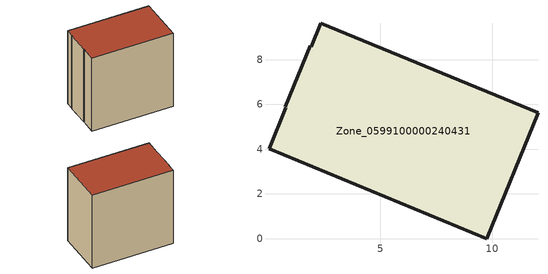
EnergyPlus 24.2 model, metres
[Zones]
Zone_0599100000240431
 floor ground (C_G): 0.78,5.84 0.76,5.9 1.88,8.61 1.92,8.58 2.35,9.62 12.05,5.62 9.75,0 0.03,4.02 z0
 wall outside (C_F): 12.05,5.62 2.35,9.62 1.92,8.58 1.88,8.61 0.76,5.9 0.78,5.84 0.03,4.02 9.75,0 12.05,5.62 z0:10.35
 roof outside (C_R): 0.76,5.9 0.78,5.84 0.03,4.02 9.75,0 12.05,5.62 2.35,9.62 1.92,8.58 1.88,8.61 z10.35
[BUILDING]
Pand.0599100000240431: North Axis=0; Terrain=City; Loads Convergence Tolerance Value=0.04; Temperature Convergence Tolerance Value=0.4; Solar Distribution=FullExterior; Maximum Number of Warmup Days=25; Minimum Number of Warmup Days=1
[Site:Location]
Rotterdam.The.Hague.AP_ZH_NLD Design_Conditions: Latitude=51.96; Longitude=4.45; Time Zone=1; Elevation=-4.5
[SITE:GROUNDTEMPERATURE:BUILDINGSURFACE]
18, 18, 18, 18, 18, 18, 18, 18, 18, 18, 18, 18
[MATERIAL] Thermal Absorptance=0.9; Solar Absorptance=0.7; Visible Absorptance=0.7
Name | Roughness | Thickness | Conductivity | Density | Specific Heat
G.TI.1946 | MediumSmooth | 0.15 | 1 | 540 | 1210
F.TI.1946 | Rough | 0.3 | 0.857143 | 1920 | 840
R.TI.1946 | MediumRough | 0.2 | 0.1 | 1500 | 1000
[CONSTRUCTION]
C_G: G.TI.1946
C_F: F.TI.1946
C_R: R.TI.1946
[ZONE]
Zone_0599100000240431: Type=1; Multiplier=1; Ceiling Height=Autocalculate; Volume=Autocalculate; Floor Area=autocalculate; Part of Total Floor Area=Yes
[ZONEINFILTRATION:DESIGNFLOWRATE]
Infil_Zone_0599100000240431: Zone or ZoneList or Space or SpaceList=Zone_0599100000240431; Schedule=AlwaysOn; Design Flow Rate Calculation Method=Flow/Area; Flow Rate per Floor Area=0.003; Constant Term Coefficient=1; Temperature Term Coefficient=0; Velocity Term Coefficient=0; Velocity Squared Term Coefficient=0
[HVACTEMPLATE:ZONE:IDEALLOADSAIRSYSTEM]
Zone_0599100000240431: Maximum Heating Supply Air Temperature=50; Minimum Cooling Supply Air Temperature=13; Maximum Heating Supply Air Humidity Ratio=0.0156; Minimum Cooling Supply Air Humidity Ratio=0.0077; Heating Limit=NoLimit; Cooling Limit=NoLimit; Dehumidification Control Type=ConstantSensibleHeatRatio; Cooling Sensible Heat Ratio=0.7; Dehumidification Setpoint=60; Humidification Control Type=None; Humidification Setpoint=30; Outdoor Air Method=None; Outdoor Air Flow Rate per Person=0.00944; Outdoor Air Flow Rate per Zone Floor Area=0; Outdoor Air Flow Rate per Zone=0; Demand Controlled Ventilation Type=None; Outdoor Air Economizer Type=NoEconomizer; Heat Recovery Type=None; Sensible Heat Recovery Effectiveness=0.7; Latent Heat Recovery Effectiveness=0.65
[ZONECONTROL:THERMOSTAT]
ThermostatControl_Zone_0599100000240431: Zone or ZoneList=Zone_0599100000240431; Control Type Schedule=DualSetpointControlType; Control 1=Thermostat_Zone_0599100000240431; Temperature Difference Between Cutout And Setpoint=0
[THERMOSTATSETPOINT:DUALSETPOINT]
Thermostat_Zone_0599100000240431: Heating Setpoint Temperature Schedule=HeatingSetpoint_Zone_0599100000240431; Cooling Setpoint Temperature Schedule=CoolingSetpoint_Zone_0599100000240431
[SCHEDULE:COMPACT]
HeatingSetpoint_Zone_0599100000240431: Through: 12/31, For: AllDays, Until: 24:00, 21
CoolingSetpoint_Zone_0599100000240431: Through: 12/31, For: AllDays, Until: 24:00, 24
DualSetpointControlType: Through: 12/31, For: AllDays, Until: 24:00, 4
AlwaysOn: Through: 12/31, For: AllDays, Until: 24:00, 1
